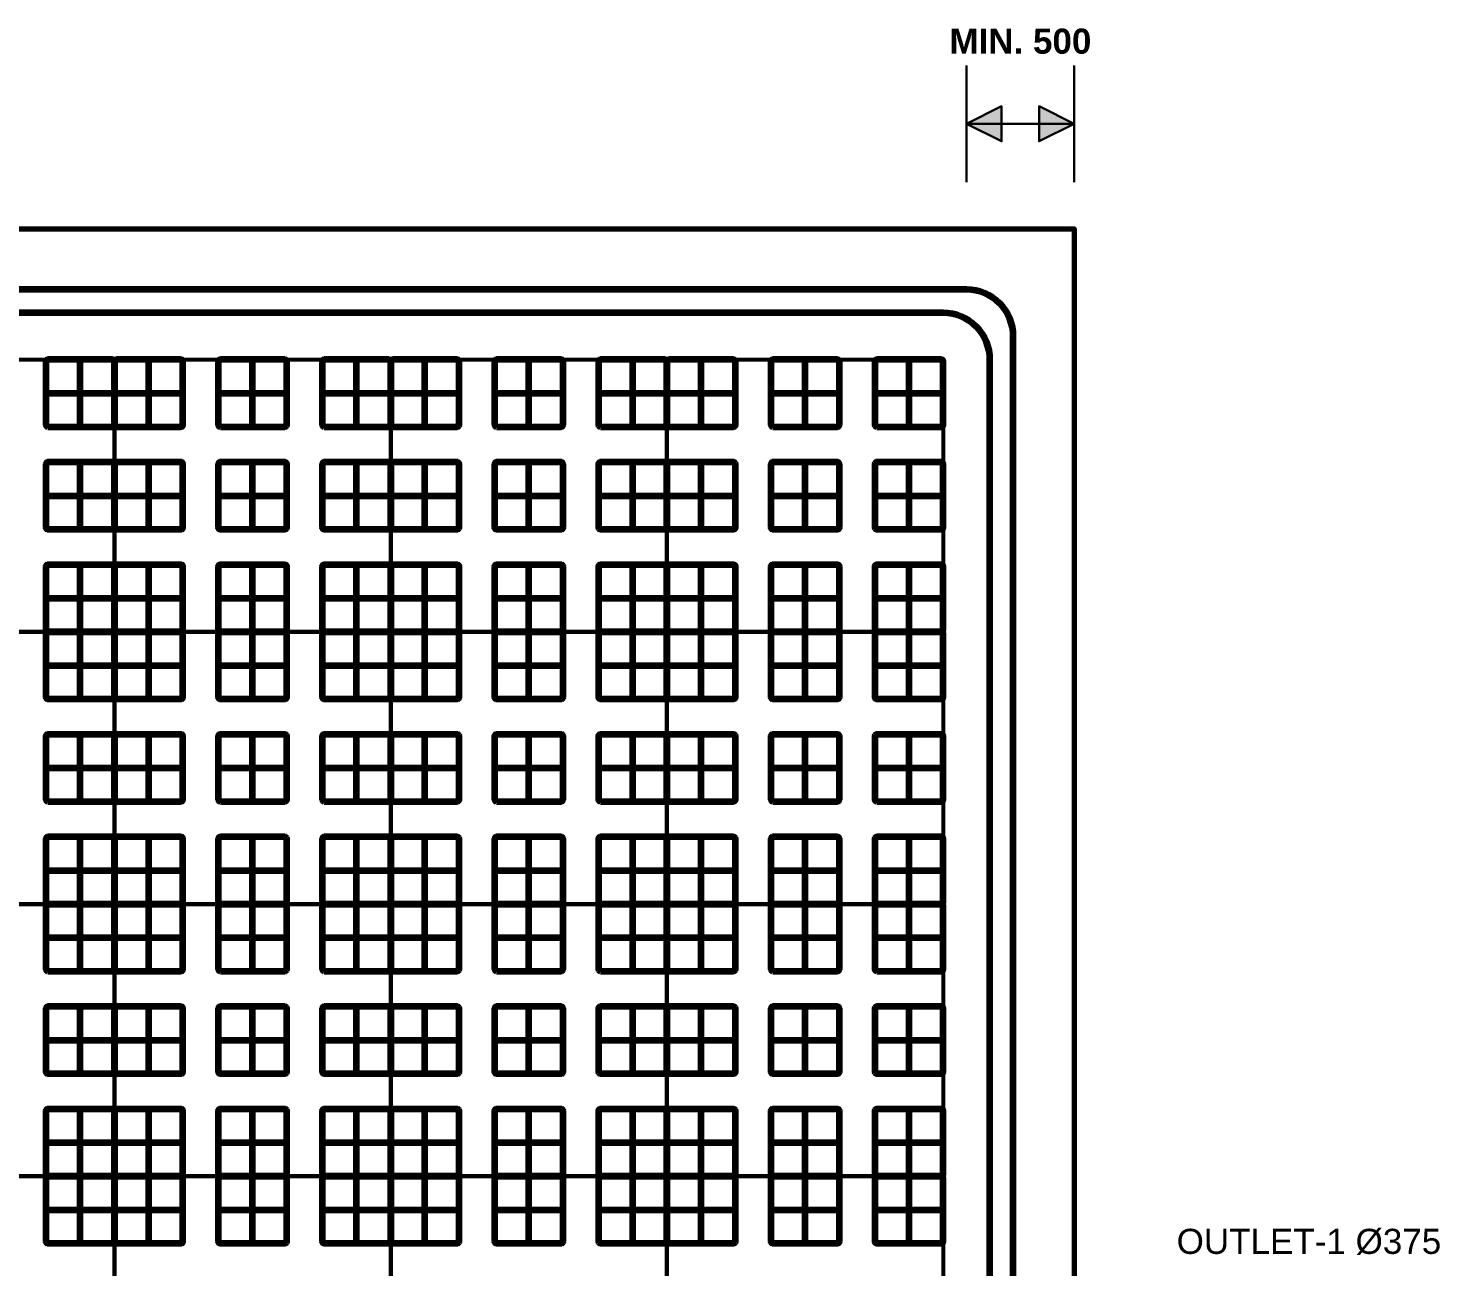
# Model space of a CAD drawing. Header units: millimetres. Extents: x 0 to 286, y 0 to 148.
# Drawn here: x 201 to 286.4, y 73.4 to 148.3 of the extents above; entities that cross this region are included whole.
import ezdxf

# ---------------------------------------------------------------- set-up
doc = ezdxf.new("R2010")
doc.units = ezdxf.units.MM
for name, color, linetype in [('FILL', 7, 'Continuous'), ('LINES', 7, 'Continuous'), ('TEXT', 7, 'Continuous')]:
    doc.layers.add(name, color=color, linetype=linetype)
doc.styles.add('ARIAL', font='arial.ttf')
doc.styles.add('ARIAL_BOLD', font='arialbd.ttf')

msp = doc.modelspace()

# ---------------------------------------------------------------- hatches: boundary and pattern name
at = {"layer": 'FILL'}
for points in [[(257.747, 142.518), (259.864, 143.576), (259.864, 141.46)], [(264.248, 142.518), (262.132, 143.576), (262.132, 141.46)]]:
    msp.add_hatch(color=7, dxfattribs=at).paths.add_polyline_path(points)

# ---------------------------------------------------------------- linework, layer by layer
at = {"layer": 'LINES', "lineweight": 30}
for p, q in [((257.747, 138.99), (257.747, 146.046)), ((264.248, 138.99), (264.248, 146.046)), ((257.747, 142.518), (264.248, 142.518))]:
    msp.add_line(p, q, dxfattribs=at)
at = {"layer": 'LINES', "lineweight": 106}
for p, q in [((204.147, 124.197), (204.147, 128.256)), ((208.29, 124.197), (208.29, 128.256)), ((214.571, 124.197), (214.571, 128.256)), ((220.853, 124.197), (220.853, 128.256)), ((224.996, 124.197), (224.996, 128.256)), ((231.277, 124.197), (231.277, 128.256)), ((237.559, 124.197), (237.559, 128.256)), ((241.702, 124.197), (241.702, 128.256)), ((247.983, 124.197), (247.983, 128.256)), ((254.265, 124.197), (254.265, 128.256)), ((202.075, 126.227), (206.218, 126.227)), ((206.218, 126.227), (210.361, 126.227)), ((212.5, 126.227), (216.643, 126.227)), ((218.781, 126.227), (222.924, 126.227)), ((222.924, 126.227), (227.067, 126.227)), ((229.206, 126.227), (233.349, 126.227)), ((235.487, 126.227), (239.63, 126.227)), ((239.63, 126.227), (243.773, 126.227)), ((245.912, 126.227), (250.055, 126.227)), ((252.193, 126.227), (256.336, 126.227)), ((204.147, 118), (204.147, 122.059)), ((208.29, 118), (208.29, 122.059)), ((214.571, 118), (214.571, 122.059)), ((220.853, 118), (220.853, 122.059)), ((224.996, 118), (224.996, 122.059)), ((231.277, 118), (231.277, 122.059)), ((237.559, 118), (237.559, 122.059)), ((241.702, 118), (241.702, 122.059)), ((247.983, 118), (247.983, 122.059)), ((254.265, 118), (254.265, 122.059)), ((202.075, 120.029), (206.218, 120.029)), ((206.218, 120.029), (210.361, 120.029)), ((212.5, 120.029), (216.643, 120.029)), ((218.781, 120.029), (222.924, 120.029)), ((222.924, 120.029), (227.067, 120.029)), ((229.206, 120.029), (233.349, 120.029)), ((235.487, 120.029), (239.63, 120.029)), ((239.63, 120.029), (243.773, 120.029)), ((245.912, 120.029), (250.055, 120.029)), ((252.193, 120.029), (256.336, 120.029)), ((204.147, 111.803), (204.147, 115.861)), ((208.29, 111.803), (208.29, 115.861)), ((214.571, 111.803), (214.571, 115.861)), ((220.853, 111.803), (220.853, 115.861)), ((224.996, 111.803), (224.996, 115.861)), ((231.277, 111.803), (231.277, 115.861)), ((237.559, 111.803), (237.559, 115.861)), ((241.702, 111.803), (241.702, 115.861)), ((247.983, 111.803), (247.983, 115.861)), ((254.265, 111.803), (254.265, 115.861)), ((202.075, 113.832), (206.218, 113.832)), ((206.218, 113.832), (210.361, 113.832)), ((212.5, 113.832), (216.643, 113.832)), ((218.781, 113.832), (222.924, 113.832)), ((222.924, 113.832), (227.067, 113.832)), ((229.206, 113.832), (233.349, 113.832)), ((235.487, 113.832), (239.63, 113.832)), ((239.63, 113.832), (243.773, 113.832)), ((245.912, 113.832), (250.055, 113.832)), ((252.193, 113.832), (256.336, 113.832)), ((204.147, 107.745), (204.147, 111.803)), ((208.29, 107.745), (208.29, 111.803)), ((214.571, 107.745), (214.571, 111.803)), ((220.853, 107.745), (220.853, 111.803)), ((224.996, 107.745), (224.996, 111.803)), ((231.277, 107.745), (231.277, 111.803)), ((237.559, 107.745), (237.559, 111.803)), ((241.702, 107.745), (241.702, 111.803)), ((247.983, 107.745), (247.983, 111.803)), ((254.265, 107.745), (254.265, 111.803)), ((202.075, 109.774), (206.218, 109.774)), ((206.218, 109.774), (210.361, 109.774)), ((212.5, 109.774), (216.643, 109.774)), ((218.781, 109.774), (222.924, 109.774)), ((222.924, 109.774), (227.067, 109.774)), ((229.206, 109.774), (233.349, 109.774)), ((235.487, 109.774), (239.63, 109.774)), ((239.63, 109.774), (243.773, 109.774)), ((245.912, 109.774), (250.055, 109.774)), ((252.193, 109.774), (256.336, 109.774)), ((204.147, 101.548), (204.147, 105.606)), ((208.29, 101.548), (208.29, 105.606)), ((214.571, 101.548), (214.571, 105.606)), ((220.853, 101.548), (220.853, 105.606)), ((224.996, 101.548), (224.996, 105.606)), ((231.277, 101.548), (231.277, 105.606)), ((237.559, 101.548), (237.559, 105.606)), ((241.702, 101.548), (241.702, 105.606)), ((247.983, 101.548), (247.983, 105.606)), ((254.265, 101.548), (254.265, 105.606)), ((202.075, 103.577), (206.218, 103.577)), ((206.218, 103.577), (210.361, 103.577)), ((212.5, 103.577), (216.643, 103.577)), ((218.781, 103.577), (222.924, 103.577)), ((222.924, 103.577), (227.067, 103.577)), ((229.206, 103.577), (233.349, 103.577)), ((235.487, 103.577), (239.63, 103.577)), ((239.63, 103.577), (243.773, 103.577)), ((245.912, 103.577), (250.055, 103.577)), ((252.193, 103.577), (256.336, 103.577)), ((204.147, 95.35), (204.147, 99.409)), ((208.29, 95.35), (208.29, 99.409)), ((214.571, 95.35), (214.571, 99.409)), ((220.853, 95.35), (220.853, 99.409)), ((224.996, 95.35), (224.996, 99.409)), ((231.277, 95.35), (231.277, 99.409)), ((237.559, 95.35), (237.559, 99.409)), ((241.702, 95.35), (241.702, 99.409)), ((247.983, 95.35), (247.983, 99.409)), ((254.265, 95.35), (254.265, 99.409)), ((202.075, 97.38), (206.218, 97.38)), ((206.218, 97.38), (210.361, 97.38)), ((212.5, 97.38), (216.643, 97.38)), ((218.781, 97.38), (222.924, 97.38)), ((222.924, 97.38), (227.067, 97.38)), ((229.206, 97.38), (233.349, 97.38)), ((235.487, 97.38), (239.63, 97.38)), ((239.63, 97.38), (243.773, 97.38)), ((245.912, 97.38), (250.055, 97.38)), ((252.193, 97.38), (256.336, 97.38)), ((204.147, 91.292), (204.147, 95.35)), ((208.29, 91.292), (208.29, 95.35)), ((214.571, 91.292), (214.571, 95.35)), ((220.853, 91.292), (220.853, 95.35)), ((224.996, 91.292), (224.996, 95.35)), ((231.277, 91.292), (231.277, 95.35)), ((237.559, 91.292), (237.559, 95.35)), ((241.702, 91.292), (241.702, 95.35)), ((247.983, 91.292), (247.983, 95.35)), ((254.265, 91.292), (254.265, 95.35)), ((202.075, 93.321), (206.218, 93.321)), ((206.218, 93.321), (210.361, 93.321)), ((212.5, 93.321), (216.643, 93.321)), ((218.781, 93.321), (222.924, 93.321)), ((222.924, 93.321), (227.067, 93.321)), ((229.206, 93.321), (233.349, 93.321)), ((235.487, 93.321), (239.63, 93.321)), ((239.63, 93.321), (243.773, 93.321)), ((245.912, 93.321), (250.055, 93.321)), ((252.193, 93.321), (256.336, 93.321)), ((204.147, 85.095), (204.147, 89.153)), ((208.29, 85.095), (208.29, 89.153)), ((214.571, 85.095), (214.571, 89.153)), ((220.853, 85.095), (220.853, 89.153)), ((224.996, 85.095), (224.996, 89.153)), ((231.277, 85.095), (231.277, 89.153)), ((237.559, 85.095), (237.559, 89.153)), ((241.702, 85.095), (241.702, 89.153)), ((247.983, 85.095), (247.983, 89.153)), ((254.265, 85.095), (254.265, 89.153)), ((202.075, 87.124), (206.218, 87.124)), ((206.218, 87.124), (210.361, 87.124)), ((212.5, 87.124), (216.643, 87.124)), ((218.781, 87.124), (222.924, 87.124)), ((222.924, 87.124), (227.067, 87.124)), ((229.206, 87.124), (233.349, 87.124)), ((235.487, 87.124), (239.63, 87.124)), ((239.63, 87.124), (243.773, 87.124)), ((245.912, 87.124), (250.055, 87.124)), ((252.193, 87.124), (256.336, 87.124)), ((204.147, 78.898), (204.147, 82.956)), ((208.29, 78.898), (208.29, 82.956)), ((214.571, 78.898), (214.571, 82.956)), ((220.853, 78.898), (220.853, 82.956)), ((224.996, 78.898), (224.996, 82.956)), ((231.277, 78.898), (231.277, 82.956)), ((237.559, 78.898), (237.559, 82.956)), ((241.702, 78.898), (241.702, 82.956)), ((247.983, 78.898), (247.983, 82.956)), ((254.265, 78.898), (254.265, 82.956)), ((202.075, 80.927), (206.218, 80.927)), ((206.218, 80.927), (210.361, 80.927)), ((212.5, 80.927), (216.643, 80.927)), ((218.781, 80.927), (222.924, 80.927)), ((222.924, 80.927), (227.067, 80.927)), ((229.206, 80.927), (233.349, 80.927)), ((235.487, 80.927), (239.63, 80.927)), ((239.63, 80.927), (243.773, 80.927)), ((245.912, 80.927), (250.055, 80.927)), ((252.193, 80.927), (256.336, 80.927)), ((204.147, 74.839), (204.147, 78.898)), ((208.29, 74.839), (208.29, 78.898)), ((214.571, 74.839), (214.571, 78.898)), ((220.853, 74.839), (220.853, 78.898)), ((224.996, 74.839), (224.996, 78.898)), ((231.277, 74.839), (231.277, 78.898)), ((237.559, 74.839), (237.559, 78.898)), ((241.702, 74.839), (241.702, 78.898)), ((247.983, 74.839), (247.983, 78.898)), ((254.265, 74.839), (254.265, 78.898)), ((202.075, 76.869), (206.218, 76.869)), ((206.218, 76.869), (210.361, 76.869)), ((212.5, 76.869), (216.643, 76.869)), ((218.781, 76.869), (222.924, 76.869)), ((222.924, 76.869), (227.067, 76.869)), ((229.206, 76.869), (233.349, 76.869)), ((235.487, 76.869), (239.63, 76.869)), ((239.63, 76.869), (243.773, 76.869)), ((245.912, 76.869), (250.055, 76.869)), ((252.193, 76.869), (256.336, 76.869))]:
    msp.add_line(p, q, dxfattribs=at)
at = {"layer": 'LINES', "lineweight": 30}
for points in [[(257.747, 142.518), (259.864, 143.576), (259.864, 141.46)], [(264.248, 142.518), (262.132, 143.576), (262.132, 141.46)]]:
    msp.add_lwpolyline(points, close=True, dxfattribs=at)
at = {"layer": 'LINES', "lineweight": 70, "true_color": 0xff0000}
msp.add_lwpolyline([(31.246, 136.168), (264.248, 136.168), (264.248, 21.627), (31.246, 21.627)], close=True, dxfattribs=at)
at = {"layer": 'LINES', "lineweight": 90}
for points in [[(37.747, 25.306), (257.747, 25.306, 0.414214), (260.569, 28.128), (260.569, 129.667, 0.414214), (257.747, 132.489), (37.747, 132.489, 0.414214), (34.925, 129.667), (34.925, 28.128, 0.414214)], [(39.158, 26.717), (256.336, 26.717, 0.414214), (259.158, 29.54), (259.158, 128.256, 0.414214), (256.336, 131.078), (39.158, 131.078, 0.414214), (36.336, 128.256), (36.336, 29.54, 0.414214)]]:
    msp.add_lwpolyline(points, format="xyb", close=True, dxfattribs=at)
at = {"layer": 'LINES', "lineweight": 53}
for points in [[(189.512, 128.256), (206.218, 128.256), (206.218, 111.803), (189.512, 111.803)], [(206.218, 128.256), (222.924, 128.256), (222.924, 111.803), (206.218, 111.803)], [(222.924, 128.256), (239.63, 128.256), (239.63, 111.803), (222.924, 111.803)], [(239.63, 128.256), (256.336, 128.256), (256.336, 111.803), (239.63, 111.803)], [(189.512, 111.803), (206.218, 111.803), (206.218, 95.35), (189.512, 95.35)], [(206.218, 111.803), (222.924, 111.803), (222.924, 95.35), (206.218, 95.35)], [(222.924, 111.803), (239.63, 111.803), (239.63, 95.35), (222.924, 95.35)], [(239.63, 111.803), (256.336, 111.803), (256.336, 95.35), (239.63, 95.35)], [(189.512, 95.35), (206.218, 95.35), (206.218, 78.898), (189.512, 78.898)], [(206.218, 95.35), (222.924, 95.35), (222.924, 78.898), (206.218, 78.898)], [(222.924, 95.35), (239.63, 95.35), (239.63, 78.898), (222.924, 78.898)], [(239.63, 95.35), (256.336, 95.35), (256.336, 78.898), (239.63, 78.898)], [(189.512, 78.898), (206.218, 78.898), (206.218, 62.445), (189.512, 62.445)], [(206.218, 78.898), (222.924, 78.898), (222.924, 62.445), (206.218, 62.445)], [(222.924, 78.898), (239.63, 78.898), (239.63, 62.445), (222.924, 62.445)], [(239.63, 78.898), (256.336, 78.898), (256.336, 62.445), (239.63, 62.445)]]:
    msp.add_lwpolyline(points, close=True, dxfattribs=at)
at = {"layer": 'LINES', "lineweight": 106}
for points in [[(202.197, 124.197), (206.096, 124.197, 0.414214), (206.218, 124.319), (206.218, 128.134, 0.41411), (206.096, 128.256), (202.197, 128.256, 0.414317), (202.075, 128.134), (202.075, 124.319, 0.414214)], [(206.34, 124.197), (210.239, 124.197, 0.414214), (210.361, 124.319), (210.361, 128.134, 0.41411), (210.239, 128.256), (206.34, 128.256, 0.414317), (206.218, 128.134), (206.218, 124.319, 0.414214)], [(212.622, 124.197), (216.521, 124.197, 0.414214), (216.643, 124.319), (216.643, 128.134, 0.41411), (216.521, 128.256), (212.622, 128.256, 0.414265), (212.5, 128.134), (212.5, 124.319, 0.414265)], [(218.903, 124.197), (222.802, 124.197, 0.41411), (222.924, 124.319), (222.924, 128.134, 0.414214), (222.802, 128.256), (218.903, 128.256, 0.414317), (218.781, 128.134), (218.781, 124.319, 0.414214)], [(223.046, 124.197), (226.945, 124.197, 0.414214), (227.067, 124.319), (227.067, 128.134, 0.41411), (226.945, 128.256), (223.046, 128.256, 0.414317), (222.924, 128.134), (222.924, 124.319, 0.414214)], [(229.327, 124.197), (233.227, 124.197, 0.41411), (233.349, 124.319), (233.349, 128.134, 0.414214), (233.227, 128.256), (229.327, 128.256, 0.414317), (229.206, 128.134), (229.206, 124.319, 0.414214)], [(235.609, 124.197), (239.508, 124.197, 0.414214), (239.63, 124.319), (239.63, 128.134, 0.41411), (239.508, 128.256), (235.609, 128.256, 0.414214), (235.487, 128.134), (235.487, 124.319, 0.414317)], [(239.752, 124.197), (243.651, 124.197, 0.41411), (243.773, 124.319), (243.773, 128.134, 0.414214), (243.651, 128.256), (239.752, 128.256, 0.414317), (239.63, 128.134), (239.63, 124.319, 0.414214)], [(246.033, 124.197), (249.933, 124.197, 0.414214), (250.055, 124.319), (250.055, 128.134, 0.41411), (249.933, 128.256), (246.033, 128.256, 0.414214), (245.912, 128.134), (245.912, 124.319, 0.414317)], [(252.315, 124.197), (256.214, 124.197, 0.414214), (256.336, 124.319), (256.336, 128.134, 0.41411), (256.214, 128.256), (252.315, 128.256, 0.414317), (252.193, 128.134), (252.193, 124.319, 0.414214)], [(202.197, 118), (206.096, 118, 0.414214), (206.218, 118.122), (206.218, 121.937, 0.414162), (206.096, 122.059), (202.197, 122.059, 0.414265), (202.075, 121.937), (202.075, 118.122, 0.414214)], [(206.34, 118), (210.239, 118, 0.414214), (210.361, 118.122), (210.361, 121.937, 0.414162), (210.239, 122.059), (206.34, 122.059, 0.414265), (206.218, 121.937), (206.218, 118.122, 0.414214)], [(212.622, 118), (216.521, 118, 0.414214), (216.643, 118.122), (216.643, 121.937, 0.414162), (216.521, 122.059), (212.622, 122.059, 0.414214), (212.5, 121.937), (212.5, 118.122, 0.414265)], [(218.903, 118), (222.802, 118, 0.41411), (222.924, 118.122), (222.924, 121.937, 0.414265), (222.802, 122.059), (218.903, 122.059, 0.414265), (218.781, 121.937), (218.781, 118.122, 0.414214)], [(223.046, 118), (226.945, 118, 0.414214), (227.067, 118.122), (227.067, 121.937, 0.414162), (226.945, 122.059), (223.046, 122.059, 0.414265), (222.924, 121.937), (222.924, 118.122, 0.414214)], [(229.327, 118), (233.227, 118, 0.41411), (233.349, 118.122), (233.349, 121.937, 0.414265), (233.227, 122.059), (229.327, 122.059, 0.414265), (229.206, 121.937), (229.206, 118.122, 0.414214)], [(235.609, 118), (239.508, 118, 0.414214), (239.63, 118.122), (239.63, 121.937, 0.414162), (239.508, 122.059), (235.609, 122.059, 0.414162), (235.487, 121.937), (235.487, 118.122, 0.414317)], [(239.752, 118), (243.651, 118, 0.41411), (243.773, 118.122), (243.773, 121.937, 0.414265), (243.651, 122.059), (239.752, 122.059, 0.414265), (239.63, 121.937), (239.63, 118.122, 0.414214)], [(246.033, 118), (249.933, 118, 0.414214), (250.055, 118.122), (250.055, 121.937, 0.414162), (249.933, 122.059), (246.033, 122.059, 0.414162), (245.912, 121.937), (245.912, 118.122, 0.414317)], [(252.315, 118), (256.214, 118, 0.414214), (256.336, 118.122), (256.336, 121.937, 0.414162), (256.214, 122.059), (252.315, 122.059, 0.414265), (252.193, 121.937), (252.193, 118.122, 0.414214)], [(202.197, 111.803), (206.096, 111.803, 0.414214), (206.218, 111.925), (206.218, 115.74, 0.414214), (206.096, 115.861), (202.197, 115.861, 0.414214), (202.075, 115.74), (202.075, 111.925, 0.414214)], [(206.34, 111.803), (210.239, 111.803, 0.414214), (210.361, 111.925), (210.361, 115.74, 0.414214), (210.239, 115.861), (206.34, 115.861, 0.414214), (206.218, 115.74), (206.218, 111.925, 0.414214)], [(212.622, 111.803), (216.521, 111.803, 0.414214), (216.643, 111.925), (216.643, 115.74, 0.414214), (216.521, 115.861), (212.622, 115.861, 0.414162), (212.5, 115.74), (212.5, 111.925, 0.414265)], [(218.903, 111.803), (222.802, 111.803, 0.41411), (222.924, 111.925), (222.924, 115.74, 0.414317), (222.802, 115.861), (218.903, 115.861, 0.414214), (218.781, 115.74), (218.781, 111.925, 0.414214)], [(223.046, 111.803), (226.945, 111.803, 0.414214), (227.067, 111.925), (227.067, 115.74, 0.414214), (226.945, 115.861), (223.046, 115.861, 0.414214), (222.924, 115.74), (222.924, 111.925, 0.414214)], [(229.327, 111.803), (233.227, 111.803, 0.41411), (233.349, 111.925), (233.349, 115.74, 0.414317), (233.227, 115.861), (229.327, 115.861, 0.414214), (229.206, 115.74), (229.206, 111.925, 0.414214)], [(235.609, 111.803), (239.508, 111.803, 0.414214), (239.63, 111.925), (239.63, 115.74, 0.414214), (239.508, 115.861), (235.609, 115.861, 0.41411), (235.487, 115.74), (235.487, 111.925, 0.414317)], [(239.752, 111.803), (243.651, 111.803, 0.41411), (243.773, 111.925), (243.773, 115.74, 0.414317), (243.651, 115.861), (239.752, 115.861, 0.414214), (239.63, 115.74), (239.63, 111.925, 0.414214)], [(246.033, 111.803), (249.933, 111.803, 0.414214), (250.055, 111.925), (250.055, 115.74, 0.414214), (249.933, 115.861), (246.033, 115.861, 0.41411), (245.912, 115.74), (245.912, 111.925, 0.414317)], [(252.315, 111.803), (256.214, 111.803, 0.414214), (256.336, 111.925), (256.336, 115.74, 0.414214), (256.214, 115.861), (252.315, 115.861, 0.414214), (252.193, 115.74), (252.193, 111.925, 0.414214)], [(202.197, 107.745), (206.096, 107.745, 0.414214), (206.218, 107.866), (206.218, 111.681, 0.41411), (206.096, 111.803), (202.197, 111.803, 0.414317), (202.075, 111.681), (202.075, 107.866, 0.414214)], [(206.34, 107.745), (210.239, 107.745, 0.414214), (210.361, 107.866), (210.361, 111.681, 0.41411), (210.239, 111.803), (206.34, 111.803, 0.414317), (206.218, 111.681), (206.218, 107.866, 0.414214)], [(212.622, 107.745), (216.521, 107.745, 0.414214), (216.643, 107.866), (216.643, 111.681, 0.41411), (216.521, 111.803), (212.622, 111.803, 0.414265), (212.5, 111.681), (212.5, 107.866, 0.414265)], [(218.903, 107.745), (222.802, 107.745, 0.41411), (222.924, 107.866), (222.924, 111.681, 0.414214), (222.802, 111.803), (218.903, 111.803, 0.414317), (218.781, 111.681), (218.781, 107.866, 0.414214)], [(223.046, 107.745), (226.945, 107.745, 0.414214), (227.067, 107.866), (227.067, 111.681, 0.41411), (226.945, 111.803), (223.046, 111.803, 0.414317), (222.924, 111.681), (222.924, 107.866, 0.414214)], [(229.327, 107.745), (233.227, 107.745, 0.41411), (233.349, 107.866), (233.349, 111.681, 0.414214), (233.227, 111.803), (229.327, 111.803, 0.414317), (229.206, 111.681), (229.206, 107.866, 0.414214)], [(235.609, 107.745), (239.508, 107.745, 0.414214), (239.63, 107.866), (239.63, 111.681, 0.41411), (239.508, 111.803), (235.609, 111.803, 0.414214), (235.487, 111.681), (235.487, 107.866, 0.414317)], [(239.752, 107.745), (243.651, 107.745, 0.41411), (243.773, 107.866), (243.773, 111.681, 0.414214), (243.651, 111.803), (239.752, 111.803, 0.414317), (239.63, 111.681), (239.63, 107.866, 0.414214)], [(246.033, 107.745), (249.933, 107.745, 0.414214), (250.055, 107.866), (250.055, 111.681, 0.41411), (249.933, 111.803), (246.033, 111.803, 0.414214), (245.912, 111.681), (245.912, 107.866, 0.414317)], [(252.315, 107.745), (256.214, 107.745, 0.414214), (256.336, 107.866), (256.336, 111.681, 0.41411), (256.214, 111.803), (252.315, 111.803, 0.414317), (252.193, 111.681), (252.193, 107.866, 0.414214)], [(202.197, 101.548), (206.096, 101.548, 0.414214), (206.218, 101.669), (206.218, 105.484, 0.414214), (206.096, 105.606), (202.197, 105.606, 0.414214), (202.075, 105.484), (202.075, 101.669, 0.414214)], [(206.34, 101.548), (210.239, 101.548, 0.414214), (210.361, 101.669), (210.361, 105.484, 0.414214), (210.239, 105.606), (206.34, 105.606, 0.414214), (206.218, 105.484), (206.218, 101.669, 0.414214)], [(212.622, 101.548), (216.521, 101.548, 0.414214), (216.643, 101.669), (216.643, 105.484, 0.414214), (216.521, 105.606), (212.622, 105.606, 0.414162), (212.5, 105.484), (212.5, 101.669, 0.414265)], [(218.903, 101.548), (222.802, 101.548, 0.41411), (222.924, 101.669), (222.924, 105.484, 0.414317), (222.802, 105.606), (218.903, 105.606, 0.414214), (218.781, 105.484), (218.781, 101.669, 0.414214)], [(223.046, 101.548), (226.945, 101.548, 0.414214), (227.067, 101.669), (227.067, 105.484, 0.414214), (226.945, 105.606), (223.046, 105.606, 0.414214), (222.924, 105.484), (222.924, 101.669, 0.414214)], [(229.327, 101.548), (233.227, 101.548, 0.41411), (233.349, 101.669), (233.349, 105.484, 0.414317), (233.227, 105.606), (229.327, 105.606, 0.414214), (229.206, 105.484), (229.206, 101.669, 0.414214)], [(235.609, 101.548), (239.508, 101.548, 0.414214), (239.63, 101.669), (239.63, 105.484, 0.414214), (239.508, 105.606), (235.609, 105.606, 0.41411), (235.487, 105.484), (235.487, 101.669, 0.414317)], [(239.752, 101.548), (243.651, 101.548, 0.41411), (243.773, 101.669), (243.773, 105.484, 0.414317), (243.651, 105.606), (239.752, 105.606, 0.414214), (239.63, 105.484), (239.63, 101.669, 0.414214)], [(246.033, 101.548), (249.933, 101.548, 0.414214), (250.055, 101.669), (250.055, 105.484, 0.414214), (249.933, 105.606), (246.033, 105.606, 0.41411), (245.912, 105.484), (245.912, 101.669, 0.414317)], [(252.315, 101.548), (256.214, 101.548, 0.414214), (256.336, 101.669), (256.336, 105.484, 0.414214), (256.214, 105.606), (252.315, 105.606, 0.414214), (252.193, 105.484), (252.193, 101.669, 0.414214)], [(202.197, 95.35), (206.096, 95.35, 0.414214), (206.218, 95.472), (206.218, 99.287, 0.414214), (206.096, 99.409), (202.197, 99.409, 0.414214), (202.075, 99.287), (202.075, 95.472, 0.414214)], [(206.34, 95.35), (210.239, 95.35, 0.414214), (210.361, 95.472), (210.361, 99.287, 0.414214), (210.239, 99.409), (206.34, 99.409, 0.414214), (206.218, 99.287), (206.218, 95.472, 0.414214)], [(212.622, 95.35), (216.521, 95.35, 0.414214), (216.643, 95.472), (216.643, 99.287, 0.414214), (216.521, 99.409), (212.622, 99.409, 0.414162), (212.5, 99.287), (212.5, 95.472, 0.414265)], [(218.903, 95.35), (222.802, 95.35, 0.41411), (222.924, 95.472), (222.924, 99.287, 0.414317), (222.802, 99.409), (218.903, 99.409, 0.414214), (218.781, 99.287), (218.781, 95.472, 0.414214)], [(223.046, 95.35), (226.945, 95.35, 0.414214), (227.067, 95.472), (227.067, 99.287, 0.414214), (226.945, 99.409), (223.046, 99.409, 0.414214), (222.924, 99.287), (222.924, 95.472, 0.414214)], [(229.327, 95.35), (233.227, 95.35, 0.41411), (233.349, 95.472), (233.349, 99.287, 0.414317), (233.227, 99.409), (229.327, 99.409, 0.414214), (229.206, 99.287), (229.206, 95.472, 0.414214)], [(235.609, 95.35), (239.508, 95.35, 0.414214), (239.63, 95.472), (239.63, 99.287, 0.414214), (239.508, 99.409), (235.609, 99.409, 0.41411), (235.487, 99.287), (235.487, 95.472, 0.414317)], [(239.752, 95.35), (243.651, 95.35, 0.41411), (243.773, 95.472), (243.773, 99.287, 0.414317), (243.651, 99.409), (239.752, 99.409, 0.414214), (239.63, 99.287), (239.63, 95.472, 0.414214)], [(246.033, 95.35), (249.933, 95.35, 0.414214), (250.055, 95.472), (250.055, 99.287, 0.414214), (249.933, 99.409), (246.033, 99.409, 0.41411), (245.912, 99.287), (245.912, 95.472, 0.414317)], [(252.315, 95.35), (256.214, 95.35, 0.414214), (256.336, 95.472), (256.336, 99.287, 0.414214), (256.214, 99.409), (252.315, 99.409, 0.414214), (252.193, 99.287), (252.193, 95.472, 0.414214)], [(202.197, 91.292), (206.096, 91.292, 0.414317), (206.218, 91.414), (206.218, 95.229, 0.414214), (206.096, 95.35), (202.197, 95.35, 0.414214), (202.075, 95.229), (202.075, 91.414, 0.41411)], [(206.34, 91.292), (210.239, 91.292, 0.414317), (210.361, 91.414), (210.361, 95.229, 0.414214), (210.239, 95.35), (206.34, 95.35, 0.414214), (206.218, 95.229), (206.218, 91.414, 0.41411)], [(212.622, 91.292), (216.521, 91.292, 0.414317), (216.643, 91.414), (216.643, 95.229, 0.414214), (216.521, 95.35), (212.622, 95.35, 0.414162), (212.5, 95.229), (212.5, 91.414, 0.414162)], [(218.903, 91.292), (222.802, 91.292, 0.414214), (222.924, 91.414), (222.924, 95.229, 0.414317), (222.802, 95.35), (218.903, 95.35, 0.414214), (218.781, 95.229), (218.781, 91.414, 0.41411)], [(223.046, 91.292), (226.945, 91.292, 0.414317), (227.067, 91.414), (227.067, 95.229, 0.414214), (226.945, 95.35), (223.046, 95.35, 0.414214), (222.924, 95.229), (222.924, 91.414, 0.41411)], [(229.327, 91.292), (233.227, 91.292, 0.414214), (233.349, 91.414), (233.349, 95.229, 0.414317), (233.227, 95.35), (229.327, 95.35, 0.414214), (229.206, 95.229), (229.206, 91.414, 0.41411)], [(235.609, 91.292), (239.508, 91.292, 0.414317), (239.63, 91.414), (239.63, 95.229, 0.414214), (239.508, 95.35), (235.609, 95.35, 0.41411), (235.487, 95.229), (235.487, 91.414, 0.414214)], [(239.752, 91.292), (243.651, 91.292, 0.414214), (243.773, 91.414), (243.773, 95.229, 0.414317), (243.651, 95.35), (239.752, 95.35, 0.414214), (239.63, 95.229), (239.63, 91.414, 0.41411)], [(246.033, 91.292), (249.933, 91.292, 0.414317), (250.055, 91.414), (250.055, 95.229, 0.414214), (249.933, 95.35), (246.033, 95.35, 0.41411), (245.912, 95.229), (245.912, 91.414, 0.414214)], [(252.315, 91.292), (256.214, 91.292, 0.414317), (256.336, 91.414), (256.336, 95.229, 0.414214), (256.214, 95.35), (252.315, 95.35, 0.414214), (252.193, 95.229), (252.193, 91.414, 0.41411)], [(202.197, 85.095), (206.096, 85.095, 0.414214), (206.218, 85.217), (206.218, 89.031, 0.414214), (206.096, 89.153), (202.197, 89.153, 0.414214), (202.075, 89.031), (202.075, 85.217, 0.414214)], [(206.34, 85.095), (210.239, 85.095, 0.414214), (210.361, 85.217), (210.361, 89.031, 0.414214), (210.239, 89.153), (206.34, 89.153, 0.414214), (206.218, 89.031), (206.218, 85.217, 0.414214)], [(212.622, 85.095), (216.521, 85.095, 0.414214), (216.643, 85.217), (216.643, 89.031, 0.414214), (216.521, 89.153), (212.622, 89.153, 0.414162), (212.5, 89.031), (212.5, 85.217, 0.414265)], [(218.903, 85.095), (222.802, 85.095, 0.41411), (222.924, 85.217), (222.924, 89.031, 0.414317), (222.802, 89.153), (218.903, 89.153, 0.414214), (218.781, 89.031), (218.781, 85.217, 0.414214)], [(223.046, 85.095), (226.945, 85.095, 0.414214), (227.067, 85.217), (227.067, 89.031, 0.414214), (226.945, 89.153), (223.046, 89.153, 0.414214), (222.924, 89.031), (222.924, 85.217, 0.414214)], [(229.327, 85.095), (233.227, 85.095, 0.41411), (233.349, 85.217), (233.349, 89.031, 0.414317), (233.227, 89.153), (229.327, 89.153, 0.414214), (229.206, 89.031), (229.206, 85.217, 0.414214)], [(235.609, 85.095), (239.508, 85.095, 0.414214), (239.63, 85.217), (239.63, 89.031, 0.414214), (239.508, 89.153), (235.609, 89.153, 0.41411), (235.487, 89.031), (235.487, 85.217, 0.414317)], [(239.752, 85.095), (243.651, 85.095, 0.41411), (243.773, 85.217), (243.773, 89.031, 0.414317), (243.651, 89.153), (239.752, 89.153, 0.414214), (239.63, 89.031), (239.63, 85.217, 0.414214)], [(246.033, 85.095), (249.933, 85.095, 0.414214), (250.055, 85.217), (250.055, 89.031, 0.414214), (249.933, 89.153), (246.033, 89.153, 0.41411), (245.912, 89.031), (245.912, 85.217, 0.414317)], [(252.315, 85.095), (256.214, 85.095, 0.414214), (256.336, 85.217), (256.336, 89.031, 0.414214), (256.214, 89.153), (252.315, 89.153, 0.414214), (252.193, 89.031), (252.193, 85.217, 0.414214)], [(202.197, 78.898), (206.096, 78.898, 0.414214), (206.218, 79.019), (206.218, 82.834, 0.414214), (206.096, 82.956), (202.197, 82.956, 0.414214), (202.075, 82.834), (202.075, 79.019, 0.414214)], [(206.34, 78.898), (210.239, 78.898, 0.414214), (210.361, 79.019), (210.361, 82.834, 0.414214), (210.239, 82.956), (206.34, 82.956, 0.414214), (206.218, 82.834), (206.218, 79.019, 0.414214)], [(212.622, 78.898), (216.521, 78.898, 0.414214), (216.643, 79.019), (216.643, 82.834, 0.414214), (216.521, 82.956), (212.622, 82.956, 0.414162), (212.5, 82.834), (212.5, 79.019, 0.414265)], [(218.903, 78.898), (222.802, 78.898, 0.41411), (222.924, 79.019), (222.924, 82.834, 0.414317), (222.802, 82.956), (218.903, 82.956, 0.414214), (218.781, 82.834), (218.781, 79.019, 0.414214)], [(223.046, 78.898), (226.945, 78.898, 0.414214), (227.067, 79.019), (227.067, 82.834, 0.414214), (226.945, 82.956), (223.046, 82.956, 0.414214), (222.924, 82.834), (222.924, 79.019, 0.414214)], [(229.327, 78.898), (233.227, 78.898, 0.41411), (233.349, 79.019), (233.349, 82.834, 0.414317), (233.227, 82.956), (229.327, 82.956, 0.414214), (229.206, 82.834), (229.206, 79.019, 0.414214)], [(235.609, 78.898), (239.508, 78.898, 0.414214), (239.63, 79.019), (239.63, 82.834, 0.414214), (239.508, 82.956), (235.609, 82.956, 0.41411), (235.487, 82.834), (235.487, 79.019, 0.414317)], [(239.752, 78.898), (243.651, 78.898, 0.41411), (243.773, 79.019), (243.773, 82.834, 0.414317), (243.651, 82.956), (239.752, 82.956, 0.414214), (239.63, 82.834), (239.63, 79.019, 0.414214)], [(246.033, 78.898), (249.933, 78.898, 0.414214), (250.055, 79.019), (250.055, 82.834, 0.414214), (249.933, 82.956), (246.033, 82.956, 0.41411), (245.912, 82.834), (245.912, 79.019, 0.414317)], [(252.315, 78.898), (256.214, 78.898, 0.414214), (256.336, 79.019), (256.336, 82.834, 0.414214), (256.214, 82.956), (252.315, 82.956, 0.414214), (252.193, 82.834), (252.193, 79.019, 0.414214)], [(202.197, 74.839), (206.096, 74.839, 0.414317), (206.218, 74.961), (206.218, 78.776, 0.414214), (206.096, 78.898), (202.197, 78.898, 0.414214), (202.075, 78.776), (202.075, 74.961, 0.41411)], [(206.34, 74.839), (210.239, 74.839, 0.414317), (210.361, 74.961), (210.361, 78.776, 0.414214), (210.239, 78.898), (206.34, 78.898, 0.414214), (206.218, 78.776), (206.218, 74.961, 0.41411)], [(212.622, 74.839), (216.521, 74.839, 0.414317), (216.643, 74.961), (216.643, 78.776, 0.414214), (216.521, 78.898), (212.622, 78.898, 0.414162), (212.5, 78.776), (212.5, 74.961, 0.414162)], [(218.903, 74.839), (222.802, 74.839, 0.414214), (222.924, 74.961), (222.924, 78.776, 0.414317), (222.802, 78.898), (218.903, 78.898, 0.414214), (218.781, 78.776), (218.781, 74.961, 0.41411)], [(223.046, 74.839), (226.945, 74.839, 0.414317), (227.067, 74.961), (227.067, 78.776, 0.414214), (226.945, 78.898), (223.046, 78.898, 0.414214), (222.924, 78.776), (222.924, 74.961, 0.41411)], [(229.327, 74.839), (233.227, 74.839, 0.414214), (233.349, 74.961), (233.349, 78.776, 0.414317), (233.227, 78.898), (229.327, 78.898, 0.414214), (229.206, 78.776), (229.206, 74.961, 0.41411)], [(235.609, 74.839), (239.508, 74.839, 0.414317), (239.63, 74.961), (239.63, 78.776, 0.414214), (239.508, 78.898), (235.609, 78.898, 0.41411), (235.487, 78.776), (235.487, 74.961, 0.414214)], [(239.752, 74.839), (243.651, 74.839, 0.414214), (243.773, 74.961), (243.773, 78.776, 0.414317), (243.651, 78.898), (239.752, 78.898, 0.414214), (239.63, 78.776), (239.63, 74.961, 0.41411)], [(246.033, 74.839), (249.933, 74.839, 0.414317), (250.055, 74.961), (250.055, 78.776, 0.414214), (249.933, 78.898), (246.033, 78.898, 0.41411), (245.912, 78.776), (245.912, 74.961, 0.414214)], [(252.315, 74.839), (256.214, 74.839, 0.414317), (256.336, 74.961), (256.336, 78.776, 0.414214), (256.214, 78.898), (252.315, 78.898, 0.414214), (252.193, 78.776), (252.193, 74.961, 0.41411)]]:
    msp.add_lwpolyline(points, format="xyb", close=True, dxfattribs=at)

# ---------------------------------------------------------------- texts
at = {"layer": 'TEXT', "style": 'ARIAL_BOLD'}
msp.add_text('MIN. 500', height=1.5155, dxfattribs=at).set_placement((256.704, 146.751))
at = {"layer": 'TEXT', "true_color": 0xbfbfbf, "style": 'ARIAL'}
msp.add_text('OUTLET-1 Ø375', height=1.51553, dxfattribs=at).set_placement((270.447, 74.199))

doc.saveas('drawing.dxf')
